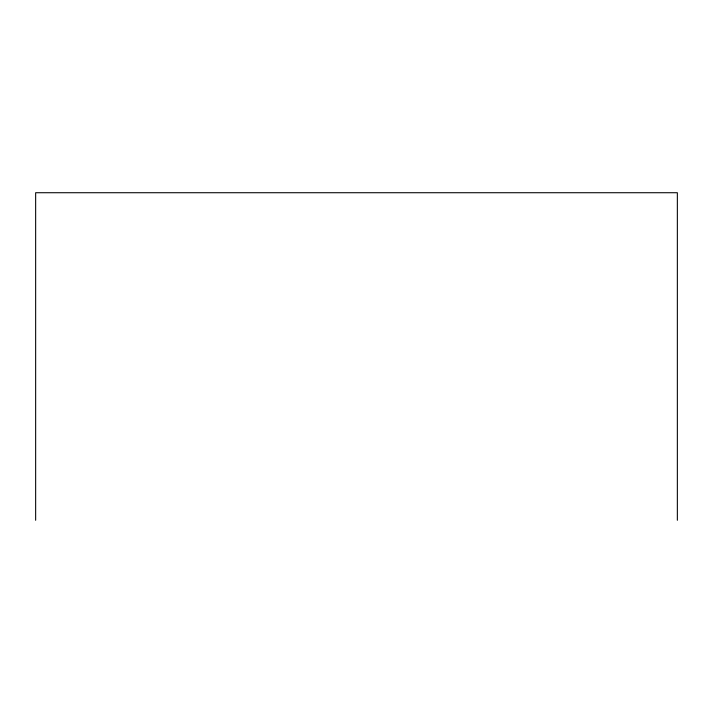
<?xml version="1.0" encoding="UTF-8"?>
<svg xmlns="http://www.w3.org/2000/svg" width="713" height="713" viewBox="0 0 713 713"><rect width="100%" height="100%" fill="white"/><g stroke="black" fill="none" stroke-linecap="round" stroke-linejoin="round"><path stroke-width="1.07" d="M677.35 520.276L677.35 192.724L35.65 192.724L35.65 520.276"/></g></svg>
